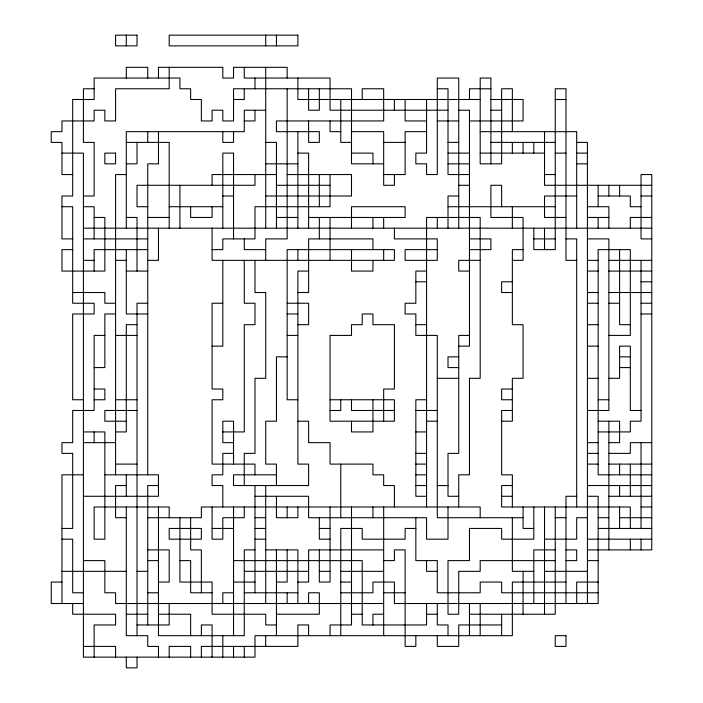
<?xml version="1.0" encoding="UTF-8"?>
<svg xmlns="http://www.w3.org/2000/svg" width="703" height="703" viewBox="0 0 703 703"><rect width="100%" height="100%" fill="white"/><g stroke="black" fill="none" stroke-linecap="round" stroke-linejoin="round"><path stroke-width="1.05" d="M94.132 88.771L83.411 88.771L83.411 142.384L94.132 142.384L94.132 196.005L83.411 196.005M437.292 88.771L448.013 88.771L448.013 174.555L469.463 174.555M490.905 88.771L469.463 88.771L469.463 99.492M233.537 99.492L244.266 99.492L244.266 88.771M480.184 99.492L297.879 99.492L297.879 78.042M490.905 99.492L523.076 99.492L523.076 120.942L469.463 120.942M555.247 99.492L565.977 99.492M265.708 110.213L244.266 110.213L244.266 131.663L126.303 131.663L126.303 228.176M448.013 110.213L330.05 110.213L330.05 78.042L244.266 78.042L244.266 67.321M458.734 110.213L469.463 110.213L469.463 346.14L458.734 346.14M490.905 110.213L501.634 110.213M244.266 120.942L254.987 120.942L254.987 110.213M426.563 120.942L405.121 120.942L405.121 99.492M437.292 120.942L458.734 120.942M340.779 131.663L330.05 131.663L330.05 120.942M351.5 131.663L383.671 131.663L383.671 185.284L394.392 185.284L394.392 174.555M426.563 131.663L405.121 131.663L405.121 174.555L383.671 174.555M480.184 131.663L576.697 131.663L576.697 228.176M126.303 142.384L169.195 142.384L169.195 228.176M265.708 142.384L276.437 142.384L276.437 228.176M351.5 142.384L340.779 142.384L340.779 99.492M383.671 142.384L405.121 142.384M448.013 142.384L458.734 142.384M490.905 142.384L555.247 142.384M576.697 142.384L587.418 142.384L587.418 603.508M61.961 153.113L83.411 153.113L83.411 657.129L254.987 657.129L254.987 635.679L512.355 635.679L512.355 582.058L565.977 582.058M297.879 153.113L308.608 153.113L308.608 228.176M351.5 153.113L372.95 153.113L372.95 163.834M448.013 153.113L469.463 153.113M480.184 153.113L544.526 153.113M555.247 153.113L565.977 153.113M576.697 153.113L587.418 153.113M126.303 163.834L137.023 163.834L137.023 142.384M265.708 163.834L297.879 163.834M383.671 163.834L351.5 163.834L351.5 88.771L233.537 88.771L233.537 120.942L222.816 120.942L222.816 110.213L212.095 110.213L212.095 120.942L201.366 120.942L201.366 99.492L190.645 99.492L190.645 88.771L179.924 88.771L179.924 78.042L94.132 78.042L94.132 99.492L72.681 99.492L72.681 196.005L61.961 196.005L61.961 238.897L72.681 238.897M448.013 163.834L469.463 163.834M576.697 163.834L587.418 163.834M72.681 174.555L61.961 174.555L61.961 142.384L51.24 142.384L51.24 131.663L61.961 131.663L61.961 120.942L94.132 120.942L94.132 110.213L104.852 110.213L104.852 120.942L115.582 120.942L115.582 88.771L169.195 88.771L169.195 67.321M126.303 174.555L115.582 174.555L115.582 474.824M276.437 174.555L212.095 174.555L212.095 185.284M287.158 174.555L351.5 174.555L351.5 196.005L265.708 196.005M544.526 174.555L555.247 174.555M276.437 185.284L330.05 185.284M458.734 185.284L469.463 185.284M651.76 185.284L544.526 185.284L544.526 131.663M222.816 196.005L233.537 196.005M458.734 196.005L448.013 196.005L448.013 228.176M576.697 196.005L544.526 196.005L544.526 217.455L565.977 217.455M598.148 196.005L630.319 196.005L630.319 206.726L641.039 206.726M641.039 196.005L651.76 196.005M61.961 206.726L72.681 206.726L72.681 303.239L94.132 303.239L94.132 313.969L72.681 313.969L72.681 399.761L83.411 399.761M83.411 206.726L94.132 206.726L94.132 238.897M147.753 206.726L137.023 206.726L137.023 185.284L254.987 185.284L254.987 174.555M169.195 206.726L222.816 206.726M448.013 206.726L555.247 206.726M587.418 206.726L608.868 206.726L608.868 228.176M94.132 217.455L104.852 217.455L104.852 271.068L61.961 271.068L61.961 249.627L72.681 249.627M126.303 217.455L137.023 217.455L137.023 271.068M147.753 217.455L169.195 217.455M276.437 217.455L297.879 217.455M308.608 217.455L405.121 217.455L405.121 206.726L351.5 206.726L351.5 228.176M587.418 217.455L608.868 217.455M651.76 217.455L630.319 217.455L630.319 228.176M83.411 228.176L651.76 228.176M83.411 238.897L147.753 238.897M469.463 238.897L490.905 238.897L490.905 249.627L469.463 249.627M533.805 238.897L555.247 238.897M565.977 238.897L576.697 238.897L576.697 506.995M587.418 238.897L608.868 238.897L608.868 410.482L587.418 410.482M651.76 238.897L641.039 238.897L641.039 174.555L651.76 174.555L651.76 549.887L587.418 549.887M147.753 249.627L94.132 249.627L94.132 271.068M212.095 249.627L222.816 249.627L222.816 238.897L254.987 238.897L254.987 206.726L330.05 206.726L330.05 174.555M265.708 249.627L244.266 249.627L244.266 238.897M437.292 249.627L405.121 249.627L405.121 260.347L437.292 260.347L437.292 238.897L394.392 238.897L394.392 228.176M523.076 249.627L512.355 249.627L512.355 324.689L523.076 324.689L523.076 378.311L512.355 378.311L512.355 421.202L501.634 421.202M83.411 260.347L94.132 260.347M115.582 260.347L126.303 260.347M147.753 260.347L158.474 260.347L158.474 228.176M480.184 260.347L458.734 260.347L458.734 271.068L469.463 271.068M512.355 260.347L523.076 260.347L523.076 217.455L490.905 217.455L490.905 185.284L501.634 185.284L501.634 206.726M576.697 260.347L565.977 260.347L565.977 88.771L555.247 88.771L555.247 249.627L533.805 249.627L533.805 228.176M587.418 260.347L598.148 260.347M608.868 260.347L651.76 260.347M126.303 271.068L147.753 271.068M308.608 271.068L297.879 271.068L297.879 464.103L308.608 464.103L308.608 485.545L233.537 485.545L233.537 474.824L276.437 474.824M426.563 271.068L415.842 271.068L415.842 303.239L405.121 303.239L405.121 313.969L415.842 313.969L415.842 335.41L437.292 335.41L437.292 517.716L523.076 517.716M587.418 271.068L598.148 271.068M608.868 271.068L651.76 271.068M415.842 281.798L426.563 281.798M512.355 281.798L501.634 281.798L501.634 292.518L512.355 292.518M641.039 281.798L651.76 281.798M72.681 292.518L104.852 292.518L104.852 303.239L115.582 303.239M297.879 292.518L308.608 292.518L308.608 238.897L372.95 238.897L372.95 249.627M587.418 292.518L598.148 292.518M608.868 292.518L651.76 292.518M147.753 303.239L137.023 303.239L137.023 635.679M222.816 303.239L212.095 303.239L212.095 389.031L222.816 389.031L222.816 399.761L212.095 399.761L212.095 464.103L254.987 464.103L254.987 474.824M287.158 303.239L308.608 303.239L308.608 324.689L297.879 324.689M587.418 303.239L598.148 303.239M608.868 303.239L619.589 303.239M641.039 303.239L651.76 303.239M115.582 313.969L104.852 313.969L104.852 367.59L94.132 367.59M147.753 313.969L126.303 313.969L126.303 249.627M287.158 313.969L297.879 313.969M641.039 313.969L651.76 313.969M137.023 324.689L126.303 324.689L126.303 431.932L115.582 431.932M415.842 324.689L426.563 324.689M587.418 324.689L598.148 324.689M630.319 324.689L619.589 324.689L619.589 249.627M104.852 335.41L94.132 335.41L94.132 410.482L72.681 410.482L72.681 442.653L61.961 442.653L61.961 453.373L72.681 453.373L72.681 528.445L61.961 528.445M115.582 335.41L137.023 335.41M287.158 335.41L297.879 335.41M469.463 335.41L458.734 335.41L458.734 453.373L448.013 453.373L448.013 496.274L458.734 496.274M608.868 335.41L630.319 335.41L630.319 249.627L598.148 249.627L598.148 474.824L651.76 474.824M212.095 346.14L222.816 346.14L222.816 260.347M587.418 346.14L598.148 346.14M287.158 356.86L276.437 356.86L276.437 421.202L265.708 421.202L265.708 464.103L276.437 464.103L276.437 485.545M458.734 356.86L448.013 356.86L448.013 367.59L458.734 367.59M619.589 356.86L630.319 356.86M619.589 367.59L630.319 367.59M437.292 378.311L458.734 378.311M587.418 378.311L598.148 378.311M608.868 378.311L619.589 378.311L619.589 346.14L630.319 346.14L630.319 410.482L641.039 410.482M94.132 389.031L104.852 389.031L104.852 399.761L94.132 399.761M512.355 389.031L501.634 389.031L501.634 399.761L512.355 399.761M115.582 399.761L137.023 399.761M297.879 399.761L287.158 399.761L287.158 249.627L394.392 249.627L394.392 260.347L212.095 260.347L212.095 228.176M330.05 399.761L394.392 399.761L394.392 421.202L330.05 421.202L330.05 335.41L351.5 335.41L351.5 324.689L362.221 324.689L362.221 313.969L372.95 313.969L372.95 324.689L394.392 324.689L394.392 389.031L383.671 389.031L383.671 421.202M426.563 399.761L415.842 399.761L415.842 496.274L426.563 496.274M598.148 399.761L608.868 399.761M137.023 410.482L104.852 410.482L104.852 421.202L126.303 421.202M330.05 410.482L340.779 410.482L340.779 399.761M394.392 410.482L351.5 410.482L351.5 399.761M415.842 410.482L437.292 410.482M512.355 410.482L501.634 410.482L501.634 474.824L512.355 474.824L512.355 506.995M297.879 421.202L308.608 421.202L308.608 442.653L330.05 442.653L330.05 464.103L372.95 464.103L372.95 474.824L383.671 474.824L383.671 485.545L394.392 485.545L394.392 506.995M426.563 421.202L437.292 421.202M598.148 421.202L619.589 421.202L619.589 442.653L608.868 442.653M83.411 431.932L104.852 431.932L104.852 539.166L94.132 539.166L94.132 506.995L169.195 506.995L169.195 517.716M222.816 431.932L244.266 431.932L244.266 324.689L254.987 324.689L254.987 303.239L244.266 303.239L244.266 260.347M415.842 431.932L426.563 431.932M598.148 431.932L630.319 431.932L630.319 421.202L641.039 421.202L641.039 260.347M83.411 442.653L115.582 442.653M233.537 442.653L222.816 442.653L222.816 421.202L233.537 421.202L233.537 464.103M587.418 442.653L598.148 442.653M651.76 442.653L630.319 442.653L630.319 453.373L608.868 453.373M233.537 453.373L222.816 453.373L222.816 474.824L212.095 474.824L212.095 485.545L222.816 485.545L222.816 506.995M415.842 453.373L426.563 453.373M587.418 453.373L598.148 453.373M115.582 464.103L137.023 464.103M415.842 464.103L426.563 464.103M587.418 464.103L598.148 464.103M608.868 464.103L651.76 464.103M83.411 474.824L61.961 474.824L61.961 603.508M104.852 474.824L158.474 474.824L158.474 496.274L83.411 496.274M415.842 474.824L426.563 474.824M126.303 485.545L115.582 485.545L115.582 517.716L126.303 517.716M158.474 485.545L147.753 485.545L147.753 624.958M415.842 485.545L426.563 485.545M437.292 485.545L448.013 485.545M512.355 485.545L501.634 485.545L501.634 506.995L630.319 506.995L630.319 528.445M587.418 485.545L651.76 485.545M254.987 496.274L308.608 496.274L308.608 517.716L426.563 517.716L426.563 539.166L448.013 539.166L448.013 506.995M501.634 496.274L512.355 496.274M576.697 496.274L565.977 496.274L565.977 603.508M587.418 496.274L598.148 496.274L598.148 603.508L394.392 603.508L394.392 582.058L372.95 582.058L372.95 592.787L340.779 592.787M608.868 496.274L651.76 496.274M641.039 506.995L651.76 506.995M147.753 517.716L201.366 517.716L201.366 506.995L480.184 506.995L480.184 517.716M254.987 517.716L265.708 517.716M555.247 517.716L565.977 517.716M587.418 517.716L576.697 517.716L576.697 539.166L544.526 539.166M598.148 517.716L608.868 517.716M619.589 517.716L651.76 517.716M212.095 528.445L233.537 528.445M254.987 528.445L265.708 528.445M319.329 528.445L330.05 528.445M415.842 528.445L405.121 528.445L405.121 539.166L362.221 539.166L362.221 528.445L340.779 528.445L340.779 635.679M533.805 528.445L523.076 528.445L523.076 506.995M598.148 528.445L651.76 528.445M61.961 539.166L72.681 539.166L72.681 592.787L83.411 592.787M254.987 539.166L265.708 539.166M330.05 539.166L319.329 539.166L319.329 517.716M587.418 539.166L651.76 539.166M147.753 549.887L169.195 549.887L169.195 582.058L158.474 582.058M254.987 549.887L244.266 549.887L244.266 635.679L158.474 635.679L158.474 506.995M265.708 549.887L297.879 549.887L297.879 603.508M383.671 549.887L308.608 549.887L308.608 582.058L297.879 582.058M555.247 549.887L533.805 549.887L533.805 603.508M565.977 549.887L576.697 549.887L576.697 560.616L565.977 560.616M83.411 560.616L104.852 560.616L104.852 592.787L115.582 592.787L115.582 603.508L383.671 603.508M147.753 560.616L158.474 560.616M179.924 560.616L190.645 560.616L190.645 592.787L212.095 592.787M233.537 560.616L362.221 560.616L362.221 624.958L426.563 624.958L426.563 603.508M383.671 560.616L394.392 560.616L394.392 549.887L405.121 549.887L405.121 646.4L415.842 646.4L415.842 635.679M555.247 560.616L480.184 560.616L480.184 571.337L458.734 571.337L458.734 614.229L448.013 614.229L448.013 560.616L469.463 560.616L469.463 528.445L501.634 528.445L501.634 539.166L533.805 539.166L533.805 506.995M587.418 560.616L598.148 560.616M61.961 571.337L126.303 571.337M137.023 571.337L147.753 571.337M244.266 571.337L308.608 571.337M319.329 571.337L330.05 571.337M340.779 571.337L383.671 571.337M437.292 571.337L426.563 571.337L426.563 560.616M533.805 571.337L512.355 571.337L512.355 517.716M544.526 571.337L587.418 571.337M61.961 582.058L51.24 582.058L51.24 603.508L83.411 603.508M233.537 582.058L254.987 582.058M276.437 582.058L287.158 582.058L287.158 549.887M340.779 582.058L351.5 582.058M598.148 582.058L576.697 582.058L576.697 603.508M147.753 592.787L158.474 592.787M233.537 592.787L222.816 592.787L222.816 603.508M244.266 592.787L297.879 592.787M383.671 592.787L405.121 592.787M598.148 592.787L501.634 592.787L501.634 582.058L480.184 582.058L480.184 592.787L437.292 592.787L437.292 560.616L415.842 560.616L415.842 517.716M126.303 614.229L147.753 614.229M158.474 614.229L190.645 614.229L190.645 635.679M276.437 614.229L319.329 614.229L319.329 592.787L308.608 592.787L308.608 603.508M351.5 614.229L362.221 614.229M383.671 614.229L372.95 614.229L372.95 624.958M426.563 614.229L437.292 614.229M469.463 614.229L555.247 614.229L555.247 506.995M137.023 624.958L169.195 624.958L169.195 603.508M276.437 624.958L265.708 624.958L265.708 614.229L212.095 614.229L212.095 582.058L179.924 582.058L179.924 517.716M501.634 624.958L458.734 624.958L458.734 646.4L437.292 646.4L437.292 635.679M83.411 646.4L115.582 646.4L115.582 657.129M641.039 442.653L641.039 528.445M641.039 539.166L641.039 549.887M630.319 464.103L630.319 496.274M630.319 539.166L630.319 549.887M619.589 185.284L619.589 196.005M619.589 464.103L619.589 474.824M619.589 485.545L619.589 496.274M619.589 506.995L619.589 528.445M608.868 185.284L608.868 196.005M608.868 421.202L608.868 549.887M598.148 185.284L598.148 206.726M598.148 217.455L598.148 228.176M544.526 228.176L544.526 249.627M544.526 506.995L544.526 614.229M533.805 142.384L533.805 153.113M523.076 142.384L523.076 153.113M523.076 571.337L523.076 614.229M512.355 131.663L512.355 88.771L501.634 88.771L501.634 163.834L480.184 163.834L480.184 78.042L490.905 78.042L490.905 163.834M512.355 142.384L512.355 153.113M512.355 206.726L512.355 228.176M501.634 614.229L501.634 635.679M480.184 603.508L480.184 635.679M469.463 603.508L469.463 635.679M458.734 228.176L458.734 78.042L437.292 78.042L437.292 174.555L426.563 174.555L426.563 163.834L415.842 163.834L415.842 153.113L426.563 153.113L426.563 99.492M458.734 506.995L458.734 474.824L469.463 474.824L469.463 378.311L480.184 378.311L480.184 217.455L426.563 217.455L426.563 506.995M448.013 635.679L448.013 624.958L437.292 624.958L437.292 603.508M437.292 217.455L437.292 228.176M394.392 99.492L394.392 110.213M383.671 217.455L383.671 228.176M383.671 249.627L383.671 260.347M383.671 506.995L383.671 635.679M372.95 217.455L372.95 228.176M372.95 260.347L372.95 271.068L351.5 271.068L351.5 249.627M372.95 399.761L372.95 431.932L351.5 431.932L351.5 421.202M372.95 506.995L372.95 517.716M362.221 99.492L362.221 88.771L383.671 88.771L383.671 120.942L276.437 120.942L276.437 131.663L319.329 131.663L319.329 142.384L308.608 142.384L308.608 120.942M351.5 506.995L351.5 624.958L330.05 624.958L330.05 635.679M340.779 464.103L340.779 517.716M330.05 217.455L330.05 260.347M330.05 506.995L330.05 582.058L319.329 582.058L319.329 549.887M319.329 88.771L319.329 110.213L308.608 110.213L308.608 88.771M319.329 174.555L319.329 206.726M319.329 217.455L319.329 238.897M308.608 635.679L308.608 624.958L297.879 624.958L297.879 646.4L201.366 646.4L201.366 657.129M297.879 131.663L297.879 228.176M297.879 249.627L297.879 260.347M297.879 506.995L297.879 517.716L276.437 517.716L276.437 496.274M287.158 78.042L287.158 67.321L233.537 67.321L233.537 78.042L222.816 78.042L222.816 67.321L158.474 67.321L158.474 78.042M287.158 88.771L287.158 238.897L265.708 238.897L265.708 260.347M287.158 506.995L287.158 517.716M287.158 592.787L287.158 603.508M276.437 35.15L276.437 45.871M276.437 549.887L276.437 635.679M265.708 35.15L265.708 45.871M265.708 67.321L265.708 228.176M265.708 485.545L265.708 603.508M265.708 635.679L265.708 646.4M254.987 78.042L254.987 88.771M254.987 260.347L254.987 292.518L265.708 292.518L265.708 378.311L254.987 378.311L254.987 453.373L244.266 453.373L244.266 485.545M254.987 485.545L254.987 592.787M244.266 506.995L244.266 517.716L222.816 517.716L222.816 539.166L212.095 539.166L212.095 506.995M244.266 646.4L244.266 657.129M233.537 131.663L233.537 142.384L222.816 142.384L222.816 131.663M233.537 238.897L233.537 153.113L222.816 153.113L222.816 228.176M233.537 506.995L233.537 635.679M233.537 646.4L233.537 657.129M222.816 635.679L222.816 657.129M212.095 206.726L212.095 217.455L190.645 217.455L190.645 206.726M212.095 657.129L212.095 624.958L201.366 624.958L201.366 635.679M201.366 592.787L201.366 549.887L190.645 549.887L190.645 517.716M190.645 657.129L190.645 646.4L169.195 646.4L169.195 657.129M179.924 185.284L179.924 228.176M158.474 131.663L158.474 163.834L147.753 163.834L147.753 474.824M158.474 657.129L158.474 646.4L147.753 646.4L147.753 635.679L126.303 635.679L126.303 506.995M147.753 78.042L147.753 67.321L126.303 67.321L126.303 78.042M147.753 131.663L147.753 142.384M137.023 657.129L137.023 667.85L126.303 667.85L126.303 657.129M126.303 35.15L126.303 45.871M126.303 474.824L126.303 496.274M94.132 431.932L94.132 442.653M94.132 657.129L94.132 624.958L115.582 624.958L115.582 614.229L72.681 614.229L72.681 603.508M137.023 35.15L115.582 35.15L115.582 45.871L137.023 45.871L137.023 35.15M297.879 35.15L169.195 35.15L169.195 45.871L297.879 45.871L297.879 35.15M115.582 153.113L104.852 153.113L104.852 163.834L115.582 163.834L115.582 153.113M201.366 528.445L169.195 528.445L169.195 539.166L201.366 539.166L201.366 528.445M565.977 635.679L555.247 635.679L555.247 646.4L565.977 646.4L565.977 635.679"/></g></svg>
